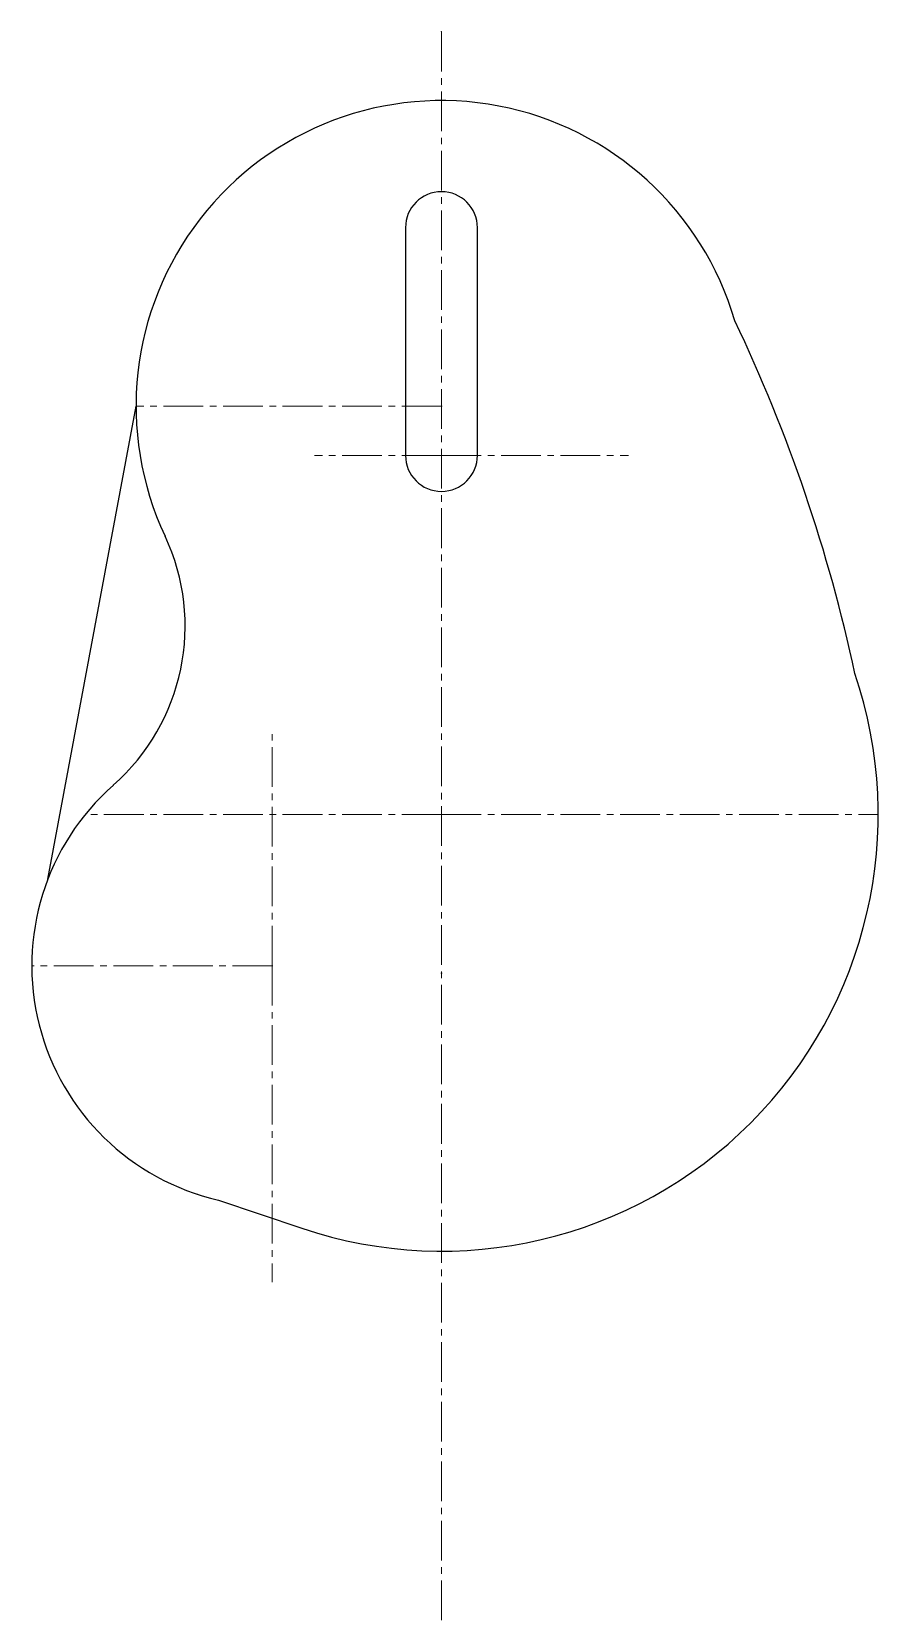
# Model space of a CAD drawing. Header units: inches. Extents: x 492.3 to 508.2, y 500 to 530.
import ezdxf

# ---------------------------------------------------------------- set-up
doc = ezdxf.new("R2010")
doc.units = ezdxf.units.IN
doc.header["$MEASUREMENT"] = 0
doc.linetypes.add('CENTER2', pattern=[1.125, 0.75, -0.125, 0.125, -0.125])
doc.layers.add('line', color=8, linetype='CENTER2', lineweight=5)

msp = doc.modelspace()

# ---------------------------------------------------------------- linework, layer by layer
for p, q in [((492.566, 513.998), (494.23, 522.93)), ((495.392, 508.044), (495.4, 508.042)), ((495.789, 507.934), (497.36, 507.404))]:
    msp.add_line(p, q)
msp.add_lwpolyline([(500.68, 522), (500.68, 526.3, 1), (499.32, 526.3), (499.32, 522, 1)], format="xyb", close=True)
for centre, radius, start, end in [((500, 522.93), 5.77, 16.2083, 205.1773), ((478.473, 511.604), 30, 12.0754, 25.5447), ((491.158, 518.774), 4, 311.3622, 25.1773), ((500, 515.22), 8.25, 251.3368, 18.81), ((496.803, 512.362), 4.542, 131.3622, 257.1003), ((500, 515.22), 8.25, 200.2668, 200.2676)]:
    msp.add_arc(centre, radius, start, end)
for p in [(500, 522.93), (500, 522), (500, 522), (500, 522), (500.68, 522), (500, 515.22), (496.803, 512.362), (500, 512.22), (500, 512.22), (500, 506.97), (500, 506.97), (500, 506.97), (500, 506.97), (500, 506.97)]:
    msp.add_point(p)
at = {"layer": 'line'}
for p, q in [((500, 500), (500, 530)), ((500, 522.93), (494.23, 522.93)), ((500, 522), (497.601, 522)), ((500, 522), (503.531, 522)), ((496.803, 512.362), (496.803, 516.839)), ((500, 515.22), (493.272, 515.22)), ((500, 515.22), (508.25, 515.22)), ((496.803, 512.362), (492.261, 512.362)), ((496.803, 512.362), (496.803, 512.362)), ((496.803, 512.362), (496.803, 506.385))]:
    msp.add_line(p, q, dxfattribs=at)
for p in [(500, 530), (500, 522), (500, 515.22), (500, 506.97), (500, 506.97)]:
    msp.add_point(p, dxfattribs=at)

doc.saveas('drawing.dxf')
